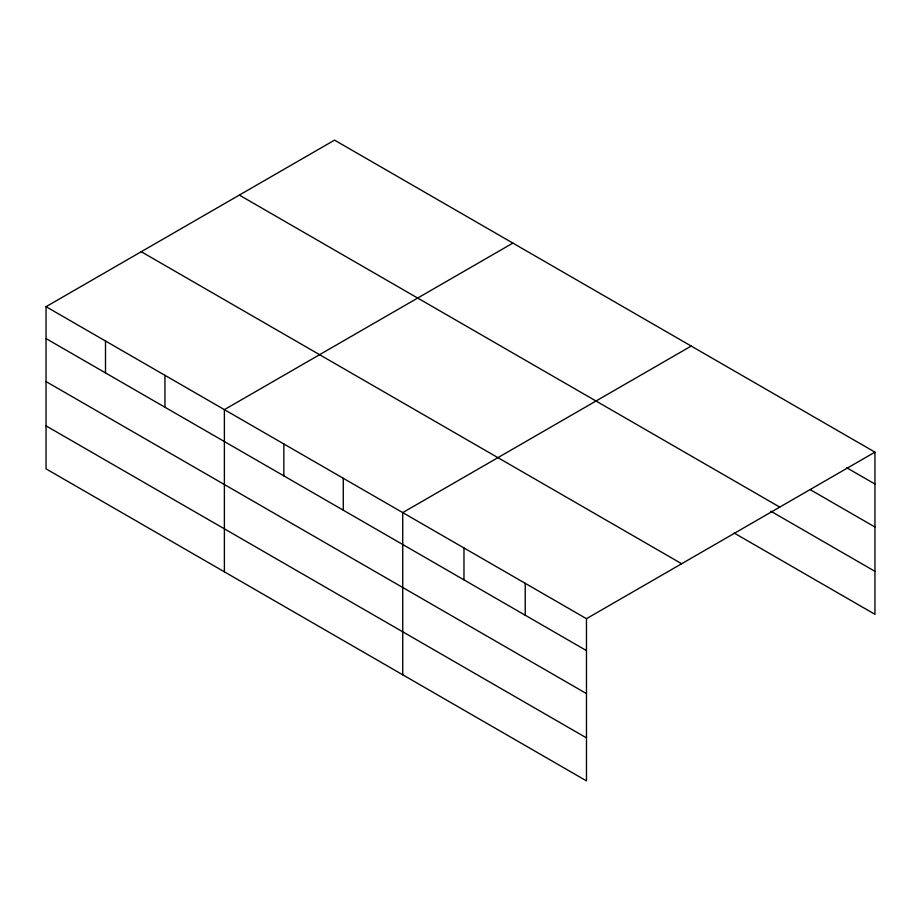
<?xml version="1.0" encoding="UTF-8"?>
<svg xmlns="http://www.w3.org/2000/svg" width="921" height="921" viewBox="0 0 921 921"><rect width="100%" height="100%" fill="white"/><g stroke="black" fill="none" stroke-linecap="round" stroke-linejoin="round"><path stroke-width="1.38" d="M46.05 306.681L586.47 618.693L586.47 780.87L46.05 468.858L46.05 306.681L334.53 140.13L874.95 452.142L874.95 614.319L734.083 532.983M512.87 243.098L224.39 409.649L224.39 571.826M691.211 346.054L402.73 512.606L402.73 674.782M586.47 618.693L874.95 452.142M846.779 467.776L874.95 484.043M810.031 489.546L874.95 527.031M239.333 195.091L779.753 507.103M770.831 511.213L874.95 571.331M141.247 251.721L681.667 563.733M46.05 338.583L586.47 650.594M46.05 381.57L586.47 693.582M46.05 425.87L586.47 737.882M525.223 583.327L525.223 615.228M463.977 547.972L463.977 579.873M343.28 478.287L343.28 510.188M283.841 443.968L283.841 475.869M164.94 375.319L164.94 407.232M105.501 341L105.501 372.901"/></g></svg>
